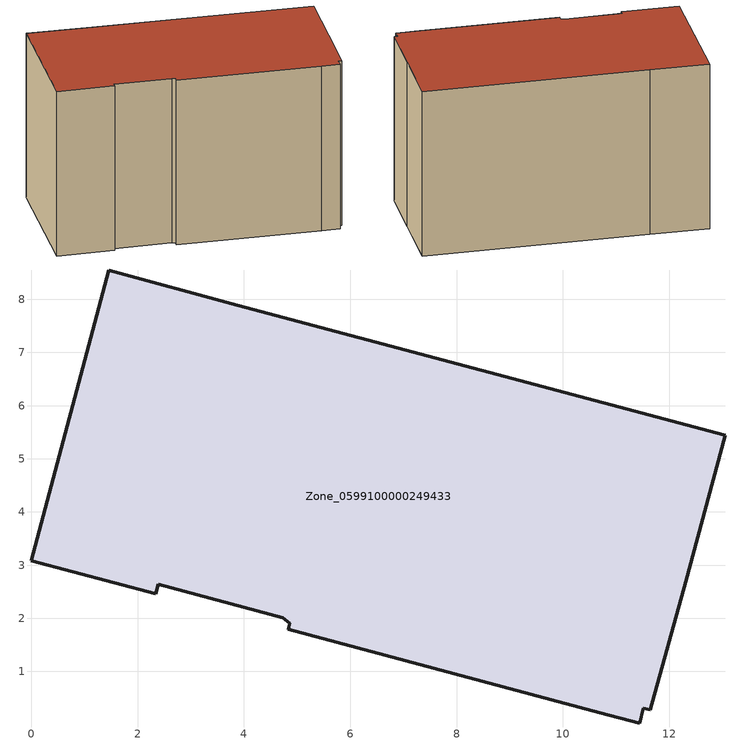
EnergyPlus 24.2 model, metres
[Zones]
Zone_0599100000249433
 floor ground (C_G): 11.64,0.28 11.51,0.31 11.44,0.03 10.69,0.22 4.83,1.79 4.86,1.9 4.73,2.01 2.39,2.64 2.34,2.46 0,3.09 1.46,8.55 3.88,7.89 13.05,5.44 12.31,2.69 z0
 wall outside (C_F): 3.88,7.89 1.46,8.55 0,3.09 2.34,2.46 2.39,2.64 4.73,2.01 4.86,1.9 4.83,1.79 10.69,0.22 11.44,0.03 11.51,0.31 11.64,0.28 12.31,2.69 13.05,5.44 3.88,7.89 z0:7.42
 roof outside (C_R): 11.51,0.31 11.64,0.28 12.31,2.69 13.05,5.44 3.88,7.89 1.46,8.55 0,3.09 2.34,2.46 2.39,2.64 4.73,2.01 4.86,1.9 4.83,1.79 10.69,0.22 11.44,0.03 z7.42
[BUILDING]
Pand.0599100000249433: North Axis=0; Terrain=City; Loads Convergence Tolerance Value=0.04; Temperature Convergence Tolerance Value=0.4; Solar Distribution=FullExterior; Maximum Number of Warmup Days=25; Minimum Number of Warmup Days=1
[Site:Location]
Rotterdam.The.Hague.AP_ZH_NLD Design_Conditions: Latitude=51.96; Longitude=4.45; Time Zone=1; Elevation=-4.5
[SITE:GROUNDTEMPERATURE:BUILDINGSURFACE]
18, 18, 18, 18, 18, 18, 18, 18, 18, 18, 18, 18
[MATERIAL] Thermal Absorptance=0.9; Solar Absorptance=0.7; Visible Absorptance=0.7
Name | Roughness | Thickness | Conductivity | Density | Specific Heat
G.TC.1975-1991 | MediumSmooth | 0.15 | 0.288461 | 540 | 1210
F.TC.1975-1991 | Rough | 0.3 | 0.230769 | 1920 | 840
R.TC.1975-1991 | MediumRough | 0.2 | 0.153846 | 1500 | 1000
[CONSTRUCTION]
C_G: G.TC.1975-1991
C_F: F.TC.1975-1991
C_R: R.TC.1975-1991
[ZONE]
Zone_0599100000249433: Type=1; Multiplier=1; Ceiling Height=Autocalculate; Volume=Autocalculate; Floor Area=autocalculate; Part of Total Floor Area=Yes
[ZONEINFILTRATION:DESIGNFLOWRATE]
Infil_Zone_0599100000249433: Zone or ZoneList or Space or SpaceList=Zone_0599100000249433; Schedule=AlwaysOn; Design Flow Rate Calculation Method=Flow/Area; Flow Rate per Floor Area=0.003; Constant Term Coefficient=1; Temperature Term Coefficient=0; Velocity Term Coefficient=0; Velocity Squared Term Coefficient=0
[HVACTEMPLATE:ZONE:IDEALLOADSAIRSYSTEM]
Zone_0599100000249433: Maximum Heating Supply Air Temperature=50; Minimum Cooling Supply Air Temperature=13; Maximum Heating Supply Air Humidity Ratio=0.0156; Minimum Cooling Supply Air Humidity Ratio=0.0077; Heating Limit=NoLimit; Cooling Limit=NoLimit; Dehumidification Control Type=ConstantSensibleHeatRatio; Cooling Sensible Heat Ratio=0.7; Dehumidification Setpoint=60; Humidification Control Type=None; Humidification Setpoint=30; Outdoor Air Method=None; Outdoor Air Flow Rate per Person=0.00944; Outdoor Air Flow Rate per Zone Floor Area=0; Outdoor Air Flow Rate per Zone=0; Demand Controlled Ventilation Type=None; Outdoor Air Economizer Type=NoEconomizer; Heat Recovery Type=None; Sensible Heat Recovery Effectiveness=0.7; Latent Heat Recovery Effectiveness=0.65
[ZONECONTROL:THERMOSTAT]
ThermostatControl_Zone_0599100000249433: Zone or ZoneList=Zone_0599100000249433; Control Type Schedule=DualSetpointControlType; Control 1=Thermostat_Zone_0599100000249433; Temperature Difference Between Cutout And Setpoint=0
[THERMOSTATSETPOINT:DUALSETPOINT]
Thermostat_Zone_0599100000249433: Heating Setpoint Temperature Schedule=HeatingSetpoint_Zone_0599100000249433; Cooling Setpoint Temperature Schedule=CoolingSetpoint_Zone_0599100000249433
[SCHEDULE:COMPACT]
HeatingSetpoint_Zone_0599100000249433: Through: 12/31, For: AllDays, Until: 24:00, 21
CoolingSetpoint_Zone_0599100000249433: Through: 12/31, For: AllDays, Until: 24:00, 24
DualSetpointControlType: Through: 12/31, For: AllDays, Until: 24:00, 4
AlwaysOn: Through: 12/31, For: AllDays, Until: 24:00, 1
